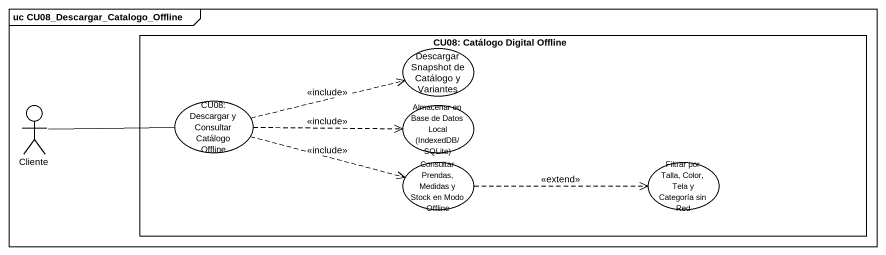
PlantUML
@startuml
mainframe uc CU08_Descargar_Catalogo_Offline
rectangle "CU08: Catálogo Digital Offline" as CU08_Catálogo_Digital {
  usecase "Descargar Snapshot de Catálogo y Variantes" as Descargar_Snapshot_de
  usecase "CU08: Descargar y Consultar Catálogo Offline" as CU08_Descargar_y_Consultar
  usecase "Almacenar en Base de Datos Local (IndexedDB/SQLite)" as Almacenar_en_Base_de_Datos
  usecase "Consultar Prendas, Medidas y Stock en Modo Offline" as Consultar_Prendas_Medidas_y
  usecase "Filtrar por Talla, Color, Tela y Categoría sin Red" as Filtrar_por_Talla_Color
}
actor Cliente
Cliente -right- CU08_Descargar_y_Consultar
Cliente -right- CU08_Descargar_y_Consultar
CU08_Descargar_y_Consultar .right.> Descargar_Snapshot_de : <<include>>
CU08_Descargar_y_Consultar .right.> Almacenar_en_Base_de_Datos : <<include>>
CU08_Descargar_y_Consultar .right.> Consultar_Prendas_Medidas_y : <<include>>
Consultar_Prendas_Medidas_y .right.> Filtrar_por_Talla_Color : <<extend>>
@enduml
